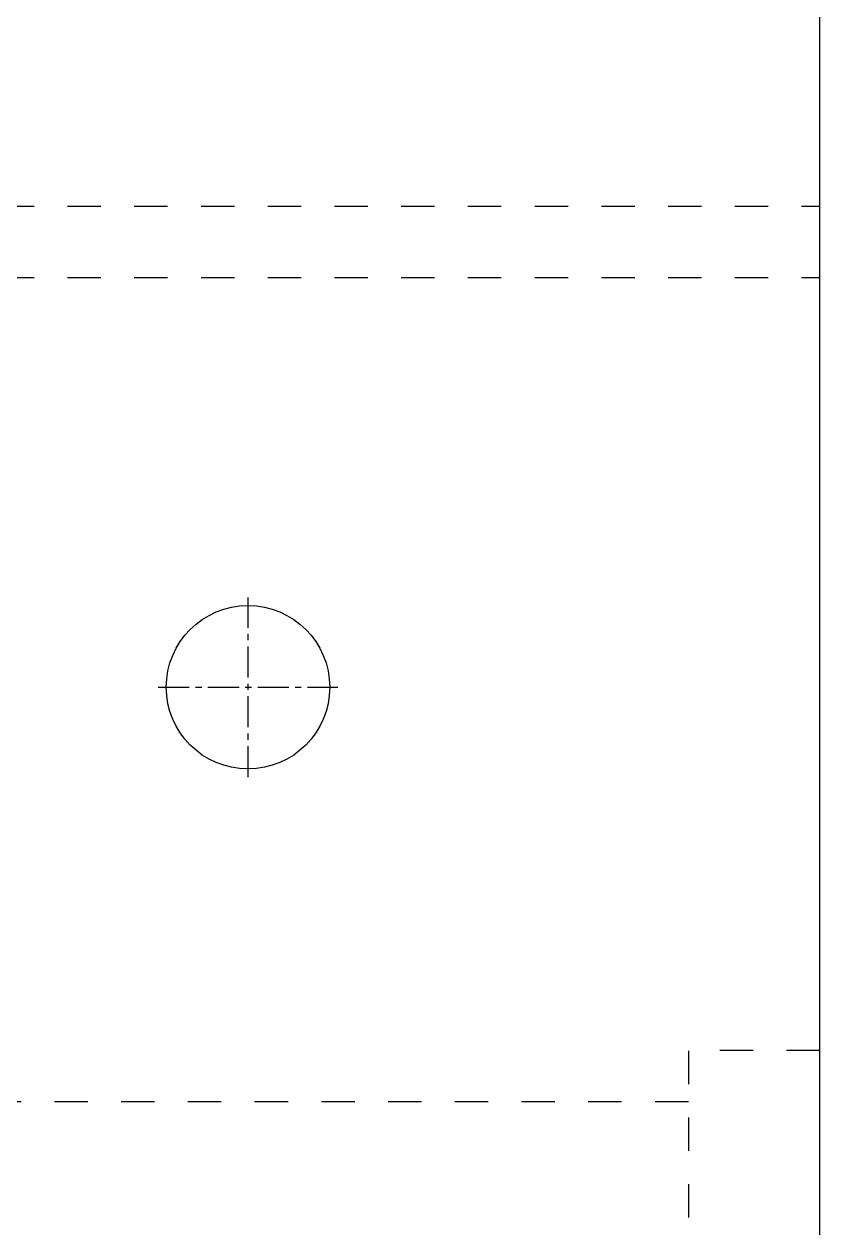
# Model space of a CAD drawing. Header units: millimetres. Extents: x 3054 to 4939, y -1170 to 130.
# Drawn here: x 3675.6 to 3714.6, y -309.6 to -250.7 of the extents above; entities that cross this region are included whole.
import ezdxf

# ---------------------------------------------------------------- set-up
doc = ezdxf.new("R2010")
doc.units = ezdxf.units.MM
doc.header["$LTSCALE"] = 16.335
doc.linetypes.add('CENTER', pattern=[0.6, 0.375, -0.075, 0.075, -0.075])
doc.linetypes.add('HIDDEN', pattern=[0.2, 0.1, -0.1])
doc.layers.add('21', color=7, linetype='CONTINUOUS')

msp = doc.modelspace()

# ---------------------------------------------------------------- linework, layer by layer
at = {"layer": '21', "color": 7, "linetype": 'Continuous'}
msp.add_line((3714.558, -379.03), (3714.558, -73.33), dxfattribs=at)
at = {"layer": '21', "color": 8, "linetype": 'HIDDEN'}
for p, q in [((3651.588, -259.63), (3714.558, -259.63)), ((3651.588, -263.13), (3714.558, -263.13)), ((3714.558, -300.968), (3708.118, -300.968)), ((3708.118, -300.969), (3708.118, -314.967)), ((3708.118, -303.468), (3661.314, -303.468))]:
    msp.add_line(p, q, dxfattribs=at)
at = {"layer": '21', "color": 1, "linetype": 'CENTER', "ltscale": 0.248791}
for p, q in [((3686.558, -287.58), (3686.558, -278.78)), ((3682.158, -283.18), (3690.958, -283.18))]:
    msp.add_line(p, q, dxfattribs=at)
at = {"layer": '21', "color": 7, "linetype": 'Continuous'}
msp.add_circle((3686.558, -283.18), 4, dxfattribs=at)

doc.saveas('drawing.dxf')
